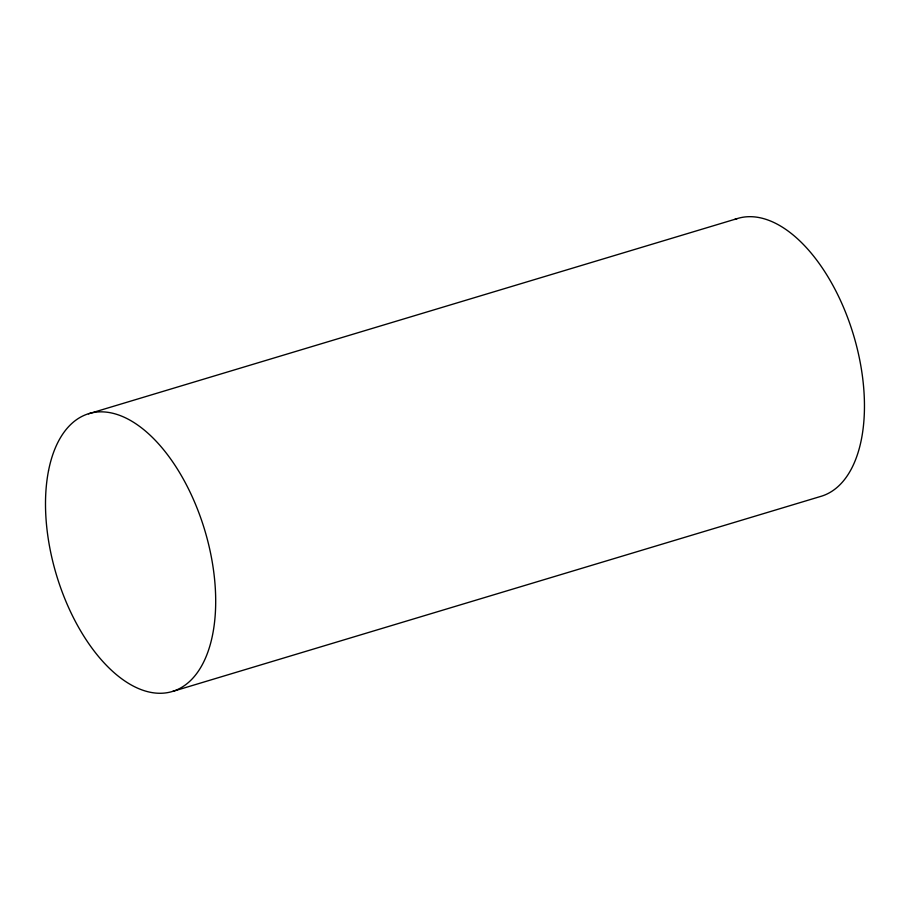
<?xml version="1.0" encoding="UTF-8"?>
<svg xmlns="http://www.w3.org/2000/svg" width="910" height="910" viewBox="0 0 910 910"><rect width="100%" height="100%" fill="white"/><g stroke="black" fill="none" stroke-linecap="round" stroke-linejoin="round"><path stroke-width="1.36" d="M88.475 413.822L737.202 218.605M172.798 691.395L821.525 496.177A145.054 77.452 73.3 0 0 852.59 332.002A145.054 77.452 73.3 0 0 734.666 219.481M48.526 470.732A145.054 77.452 73.3 0 0 152.209 692.624A145.054 77.452 73.3 0 0 191.18 494.483A145.054 77.452 73.3 0 0 48.526 470.732"/></g></svg>
